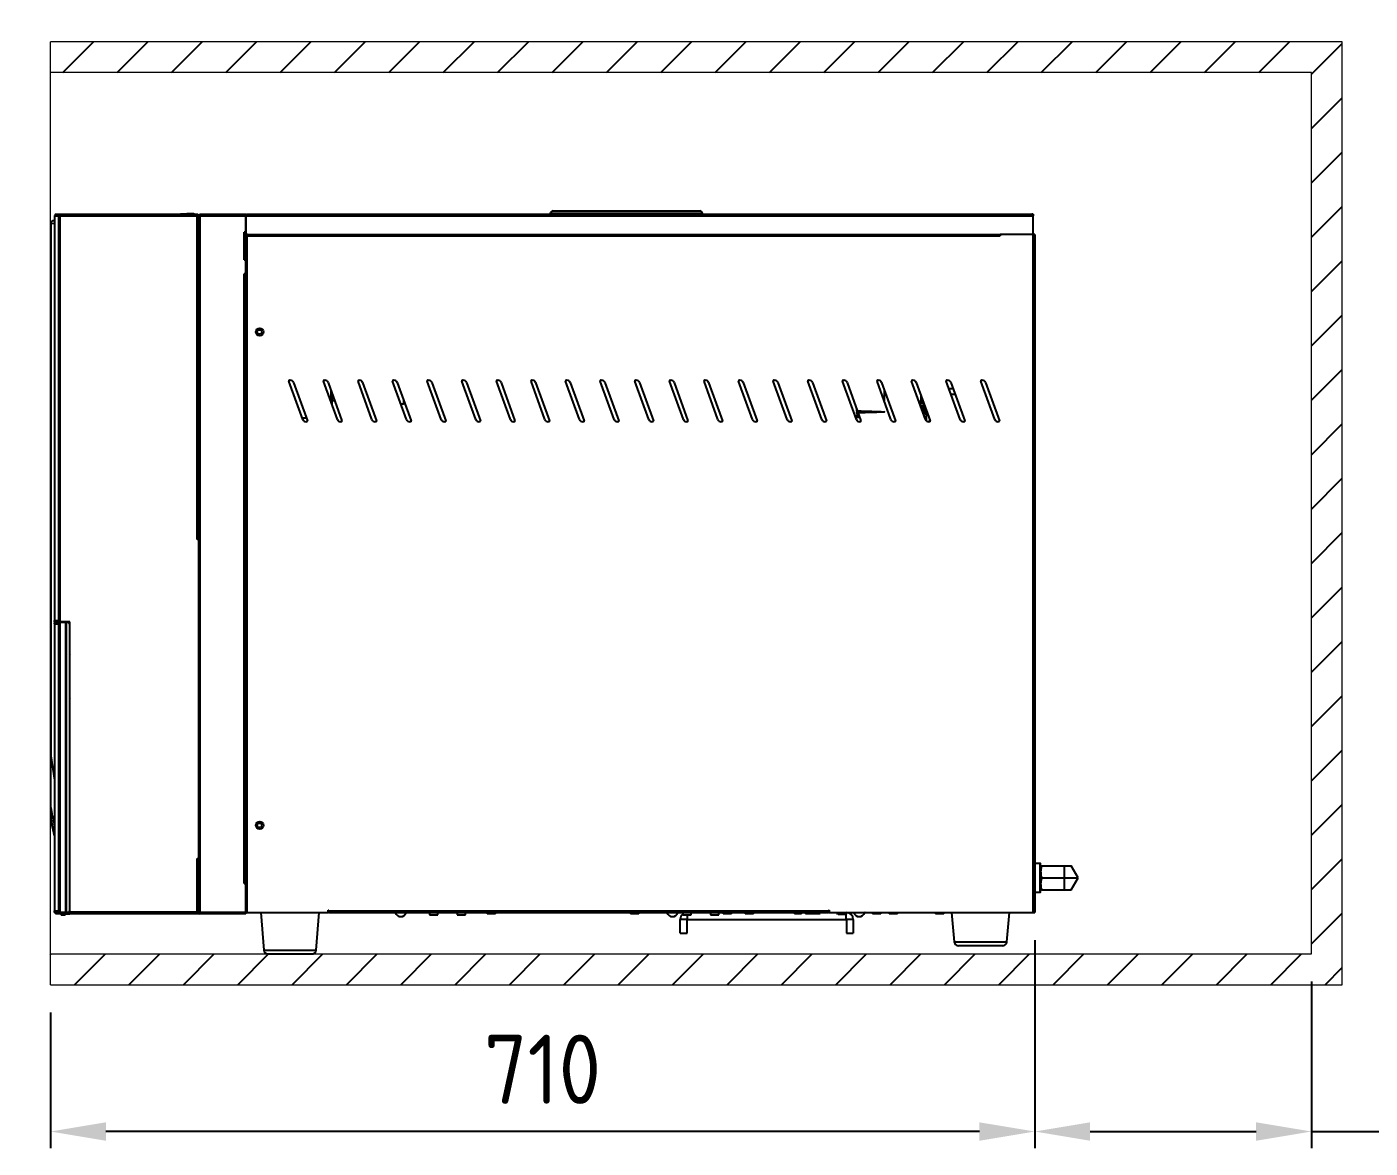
# Model space of a CAD drawing. Header units: millimetres. Extents: x 0 to 4395, y 0 to 3090.
# Drawn here: x 2860 to 3830, y 669 to 1479 of the extents above; entities that cross this region are included whole.
import ezdxf

# ---------------------------------------------------------------- set-up
doc = ezdxf.new("R2010")
doc.units = ezdxf.units.MM
doc.header["$LTSCALE"] = 10
doc.header["$PDSIZE"] = -1
doc.linetypes.add('HIDDEN', pattern=[1.905, 1.27, -0.635])
doc.layers.add('D', color=102, linetype='Continuous')
doc.layers.add('H', color=2, linetype='HIDDEN')
doc.layers.add('S', color=4, linetype='Continuous', lineweight=15)
doc.styles.add('STU25', font='isocp2.shx')
doc.dimstyles.new('STU25', dxfattribs={"dimscale": 20, "dimtxt": 2.5, "dimasz": 2, "dimexe": 0.6, "dimexo": 1, "dimgap": 1, "dimtad": 1, "dimdsep": 46, "dimtxsty": 'STU25', "dimcen": 2, "dimazin": 2, "dimtfac": 1, "dimtmove": 0, "dimatfit": 3, "dimfxl": 0, "dimtolj": 1, "dimtzin": 0, "dimarcsym": 0})

# ---------------------------------------------------------------- blocks, each defined once
blk = doc.blocks.new('*D9')
at = {"layer": 'D', "color": 0, "lineweight": -2}
for p, q in [((3587.79, 819.13), (3587.79, 668.83)), ((2876.66, 766.91), (2876.66, 668.83)), ((3547.79, 680.83), (2916.66, 680.83))]:
    blk.add_line(p, q, dxfattribs=at)
at = {"layer": 'D', "color": 0}
for points in [[(2916.66, 687.49), (2916.66, 674.16), (2876.66, 680.83)], [(3547.79, 674.16), (3547.79, 687.49), (3587.79, 680.83)]]:
    blk.add_solid(points, dxfattribs=at)
at = {"layer": 'Defpoints', "color": 0}
for p in [(3587.79, 839.13), (2876.66, 786.91), (2876.66, 680.83)]:
    blk.add_point(p, dxfattribs=at)
at = {"layer": 'D', "color": 0, "insert": (3232.22, 725.83), "char_height": 50, "attachment_point": 5, "style": 'STU25'}
blk.add_mtext('\\A1;710', dxfattribs=at)
blk = doc.blocks.new('*D10')
at = {"layer": 'D', "color": 0, "lineweight": -2}
for p, q in [((3587.79, 819.13), (3587.79, 668.83)), ((3787.79, 789.13), (3787.79, 668.83)), ((3627.79, 680.83), (3747.79, 680.83)), ((3787.79, 680.83), (4090.47, 680.83))]:
    blk.add_line(p, q, dxfattribs=at)
at = {"layer": 'D', "color": 0}
for points in [[(3627.79, 687.49), (3627.79, 674.16), (3587.79, 680.83)], [(3747.79, 674.16), (3747.79, 687.49), (3787.79, 680.83)]]:
    blk.add_solid(points, dxfattribs=at)
at = {"layer": 'Defpoints', "color": 0}
for p in [(3587.79, 839.13), (3787.79, 809.13), (3787.79, 680.83)]:
    blk.add_point(p, dxfattribs=at)
at = {"layer": 'D', "color": 0, "insert": (3970.45, 725.83), "char_height": 50, "attachment_point": 5, "style": 'STU25'}
blk.add_mtext('\\A1;Min.200', dxfattribs=at)
blk = doc.blocks.new('*D14')
at = {"layer": 'D', "color": 0, "lineweight": -2}
for p, q in [((2558.67, 1349.13), (2558.67, 1602.82)), ((2658.67, 1466.13), (2658.67, 1602.82)), ((2518.67, 1590.82), (2478.67, 1590.82)), ((2558.67, 1590.82), (2658.67, 1590.82)), ((2698.67, 1590.82), (2996.28, 1590.82))]:
    blk.add_line(p, q, dxfattribs=at)
at = {"layer": 'D', "color": 0}
for points in [[(2518.67, 1584.16), (2518.67, 1597.49), (2558.67, 1590.82)], [(2698.67, 1597.49), (2698.67, 1584.16), (2658.67, 1590.82)]]:
    blk.add_solid(points, dxfattribs=at)
at = {"layer": 'Defpoints', "color": 0}
for p in [(2658.67, 1590.82), (2658.67, 1446.13), (2558.67, 1329.13)]:
    blk.add_point(p, dxfattribs=at)
at = {"layer": 'D', "color": 0, "insert": (2888.76, 1635.82), "char_height": 50, "attachment_point": 5, "style": 'STU25'}
blk.add_mtext('\\A1;Min100', dxfattribs=at)

msp = doc.modelspace()

# ---------------------------------------------------------------- hatches: boundary and pattern name
at = {"layer": 'H', "ltscale": 5}
h = msp.add_hatch(dxfattribs=at)
h.set_pattern_fill('ANSI31', color=256, scale=222.222222, style=0)
h.set_pattern_definition([(45, (193256.982, 13508.892), (-19.641855, 19.641855), [])])
h.paths.add_polyline_path([(2876.595, 1468.353), (2876.595, 1446.133), (3787.788, 1446.133), (3787.788, 809.133), (2876.66, 809.133), (2876.66, 786.911), (3810.01, 786.911), (3810.01, 1468.353)])

# ---------------------------------------------------------------- linework, layer by layer
at = {"color": 7, "linetype": 'Continuous', "lineweight": 25}
for p, q in [((2879.593, 1342.433), (2879.593, 1049.133)), ((2879.635, 1342.433), (2879.593, 1342.433)), ((2880.594, 1342.533), (2879.602, 1342.533)), ((2879.602, 1342.533), (2879.602, 1342.433)), ((2879.635, 1342.433), (2879.635, 1050.233)), ((2882.45, 1342.433), (2879.635, 1342.433)), ((2880.594, 1342.533), (2893.641, 1342.533)), ((2880.594, 1342.533), (2880.594, 1342.433)), ((2880.661, 1342.633), (2880.661, 1343.633)), ((2880.661, 1343.633), (2883.507, 1343.633)), ((2880.661, 1342.633), (2883.507, 1342.633)), ((2883.507, 1342.433), (2882.45, 1342.433)), ((2882.45, 1342.433), (2882.45, 1050.233)), ((2883.507, 1343.633), (2883.507, 1342.633)), ((2883.507, 1343.633), (2982.578, 1343.633)), ((2883.507, 1342.633), (2982.578, 1342.633)), ((2883.507, 1342.433), (2883.507, 1049.133)), ((2982.578, 1342.433), (2883.507, 1342.433)), ((2893.641, 1342.533), (2893.641, 1342.433)), ((2942.865, 1342.433), (2946.681, 1342.633)), ((2965.763, 1343.633), (2979.883, 1344.373)), ((2979.883, 1342.633), (2979.883, 1342.433)), ((2982.578, 1342.633), (2982.578, 1343.633)), ((2982.678, 1342.533), (2982.578, 1342.633)), ((2982.578, 1342.433), (2983.678, 1342.433)), ((2982.578, 1108.633), (2982.578, 1342.433)), ((2983.678, 1342.533), (2982.678, 1342.533)), ((2982.678, 1342.433), (2982.678, 1342.533)), ((2983.678, 1108.633), (2983.678, 1342.623)), ((2983.678, 1342.623), (2984.688, 1342.623)), ((2984.688, 1343.633), (3017.678, 1343.633)), ((2984.688, 1342.633), (2984.688, 1343.633)), ((2984.688, 1342.633), (3017.678, 1342.633)), ((2984.688, 839.143), (2984.688, 1342.623)), ((3017.678, 1342.623), (2984.688, 1342.623)), ((3017.678, 1343.633), (3017.678, 1342.633)), ((3017.678, 1330.633), (3017.678, 1342.623)), ((3017.678, 1339.657), (3017.688, 1339.661)), ((3017.688, 1341.633), (3017.688, 1339.833)), ((3017.788, 1341.633), (3017.688, 1341.633)), ((3017.688, 1315.633), (3017.688, 1339.833)), ((3017.788, 1342.533), (3018.838, 1342.533)), ((3017.788, 1342.533), (3017.788, 1329.633)), ((3018.838, 1343.633), (3018.838, 1342.533)), ((3018.838, 1343.633), (3585.688, 1343.633)), ((3018.838, 1342.533), (3586.788, 1342.533)), ((3237.788, 1344.133), (3237.788, 1343.633)), ((3239.788, 1346.133), (3301.956, 1346.133)), ((3301.956, 1346.133), (3345.788, 1346.133)), ((3347.788, 1343.633), (3347.788, 1344.133)), ((3586.788, 1343.633), (3585.688, 1343.633)), ((3586.788, 1343.633), (3586.788, 1342.533)), ((3586.788, 1329.633), (3586.788, 1342.533)), ((2878.494, 1339.023), (2878.461, 1339.021)), ((2878.841, 1339.078), (2879.593, 1339.117)), ((3016.668, 1310.633), (3016.668, 1330.633)), ((3017.678, 1330.633), (3016.668, 1330.633)), ((3017.678, 1336.633), (3017.688, 1336.633)), ((3017.678, 1330.633), (3017.678, 1310.633)), ((3017.688, 1330.633), (3017.678, 1330.633)), ((3017.788, 1327.73), (3017.788, 839.133)), ((3018.288, 1329.133), (3562.788, 1329.133)), ((3018.838, 839.133), (3018.838, 1328.083)), ((3018.838, 1328.083), (3562.788, 1328.083)), ((3562.788, 1329.133), (3562.788, 1328.083)), ((3586.488, 1329.133), (3562.788, 1329.133)), ((3586.488, 1329.133), (3586.488, 839.133)), ((3587.788, 1329.133), (3586.488, 1329.133)), ((3586.788, 1329.633), (3586.788, 1329.133)), ((3587.788, 1329.133), (3587.788, 839.133)), ((3016.668, 1310.633), (3017.678, 1310.633)), ((3017.678, 1300.633), (3017.678, 1310.633)), ((3017.678, 1310.633), (3017.688, 1310.633)), ((3017.788, 1310.633), (3017.688, 1310.633)), ((3016.668, 860.133), (3016.668, 1300.633)), ((3017.678, 1300.633), (3016.668, 1300.633)), ((3017.678, 1300.633), (3017.678, 860.133)), ((3017.688, 1300.633), (3017.678, 1300.633)), ((3017.688, 860.133), (3017.688, 1300.633)), ((3017.688, 1300.633), (3017.788, 1300.633)), ((3058.914, 1195.399), (3048.838, 1223.083)), ((3049.307, 1223.754), (3049.843, 1223.754)), ((3083.914, 1195.399), (3073.838, 1223.083)), ((3074.307, 1223.754), (3074.843, 1223.754)), ((3108.914, 1195.399), (3098.838, 1223.083)), ((3099.307, 1223.754), (3099.843, 1223.754)), ((3133.914, 1195.399), (3123.838, 1223.083)), ((3124.307, 1223.754), (3124.843, 1223.754)), ((3158.914, 1195.399), (3148.838, 1223.083)), ((3149.307, 1223.754), (3149.843, 1223.754)), ((3183.914, 1195.399), (3173.838, 1223.083)), ((3174.307, 1223.754), (3174.843, 1223.754)), ((3208.914, 1195.399), (3198.838, 1223.083)), ((3199.307, 1223.754), (3199.843, 1223.754)), ((3233.914, 1195.399), (3223.838, 1223.083)), ((3224.307, 1223.754), (3224.843, 1223.754)), ((3258.914, 1195.399), (3248.838, 1223.083)), ((3249.307, 1223.754), (3249.843, 1223.754)), ((3283.914, 1195.399), (3273.838, 1223.083)), ((3274.307, 1223.754), (3274.843, 1223.754)), ((3308.914, 1195.399), (3298.838, 1223.083)), ((3299.307, 1223.754), (3299.843, 1223.754)), ((3333.914, 1195.399), (3323.838, 1223.083)), ((3324.307, 1223.754), (3324.843, 1223.754)), ((3358.914, 1195.399), (3348.838, 1223.083)), ((3349.307, 1223.754), (3349.843, 1223.754)), ((3383.914, 1195.399), (3373.838, 1223.083)), ((3374.307, 1223.754), (3374.843, 1223.754)), ((3408.914, 1195.399), (3398.838, 1223.083)), ((3399.307, 1223.754), (3399.843, 1223.754)), ((3433.914, 1195.399), (3423.838, 1223.083)), ((3424.307, 1223.754), (3424.843, 1223.754)), ((3458.914, 1195.399), (3448.838, 1223.083)), ((3449.307, 1223.754), (3449.843, 1223.754)), ((3483.914, 1195.399), (3473.838, 1223.083)), ((3474.307, 1223.754), (3474.843, 1223.754)), ((3508.914, 1195.399), (3498.838, 1223.083)), ((3499.307, 1223.754), (3499.843, 1223.754)), ((3533.914, 1195.399), (3523.838, 1223.083)), ((3524.307, 1223.754), (3524.843, 1223.754)), ((3558.914, 1195.399), (3548.838, 1223.083)), ((3549.307, 1223.754), (3549.843, 1223.754)), ((3052.192, 1222.109), (3062.268, 1194.425)), ((3077.192, 1222.109), (3087.268, 1194.425)), ((3079.178, 1216.654), (3079.178, 1208.412)), ((3080.178, 1205.664), (3080.178, 1213.907)), ((3102.192, 1222.109), (3112.268, 1194.425)), ((3127.192, 1222.109), (3137.268, 1194.425)), ((3152.192, 1222.109), (3162.268, 1194.425)), ((3177.192, 1222.109), (3187.268, 1194.425)), ((3202.192, 1222.109), (3212.268, 1194.425)), ((3227.192, 1222.109), (3237.268, 1194.425)), ((3252.192, 1222.109), (3262.268, 1194.425)), ((3277.192, 1222.109), (3287.268, 1194.425)), ((3302.192, 1222.109), (3312.268, 1194.425)), ((3327.192, 1222.109), (3337.268, 1194.425)), ((3352.192, 1222.109), (3362.268, 1194.425)), ((3377.192, 1222.109), (3387.268, 1194.425)), ((3402.192, 1222.109), (3412.268, 1194.425)), ((3427.192, 1222.109), (3437.268, 1194.425)), ((3452.192, 1222.109), (3462.268, 1194.425)), ((3477.192, 1222.109), (3487.268, 1194.425)), ((3479.249, 1208.216), (3479.249, 1216.458)), ((3502.192, 1222.109), (3512.268, 1194.425)), ((3528.867, 1217.509), (3525.867, 1217.509)), ((3527.192, 1222.109), (3537.268, 1194.425)), ((3530.225, 1213.384), (3527.368, 1213.384)), ((3552.192, 1222.109), (3562.268, 1194.425)), ((3080.823, 1212.133), (3080.178, 1212.133)), ((3080.178, 1209.133), (3081.915, 1209.133)), ((3129.825, 1206.633), (3131.668, 1206.633)), ((3132.825, 1206.633), (3131.668, 1206.633)), ((3458.949, 1203.545), (3458.949, 1203.537)), ((3504.45, 1208.633), (3504.45, 1207.785)), ((3504.45, 1207.785), (3505.522, 1207.865)), ((3505.838, 1207.199), (3504.797, 1206.937)), ((3505.189, 1205.633), (3508.189, 1205.633)), ((3508.553, 1204.633), (3505.553, 1204.633)), ((3507.715, 1206.937), (3506.802, 1207.199)), ((3507.827, 1203.477), (3507.827, 1203.736)), ((3508.316, 1203.612), (3508.827, 1203.879)), ((3058.465, 1196.633), (3061.465, 1196.633)), ((3458.283, 1197.133), (3461.283, 1197.133)), ((3458.949, 1202.157), (3458.949, 1201.752)), ((3458.949, 1200.314), (3458.949, 1199.968)), ((3458.949, 1198.47), (3458.949, 1198.183)), ((3459.979, 1199.422), (3460.041, 1199.365)), ((3460.035, 1197.609), (3460.103, 1197.546)), ((3506.791, 1201.627), (3506.855, 1201.607)), ((3508.327, 1199.633), (3507.373, 1199.633)), ((3507.827, 1202.118), (3507.827, 1202.422)), ((3507.827, 1199.633), (3507.827, 1201.106)), ((3509.413, 1199.006), (3508.327, 1199.633)), ((3509.402, 1199.633), (3508.327, 1199.633)), ((3508.392, 1200.942), (3509.333, 1201.432)), ((3509.3, 1199.045), (3509.408, 1199.008)), ((3509.333, 1201.432), (3509.333, 1201.759)), ((3509.333, 1200.445), (3509.333, 1201.432)), ((3509.333, 1199.633), (3509.333, 1200.445)), ((3510.426, 1199.488), (3509.402, 1199.633)), ((3509.402, 1199.633), (3510.373, 1199.633)), ((3509.408, 1199.008), (3509.408, 1194.578)), ((3510.52, 1193.905), (3511.771, 1194.258)), ((3511.771, 1195.79), (3511.771, 1194.258)), ((3511.771, 1194.258), (3512.28, 1194.158)), ((3061.798, 1193.754), (3061.263, 1193.754)), ((3086.798, 1193.754), (3086.263, 1193.754)), ((3111.798, 1193.754), (3111.263, 1193.754)), ((3136.798, 1193.754), (3136.263, 1193.754)), ((3161.798, 1193.754), (3161.263, 1193.754)), ((3186.798, 1193.754), (3186.263, 1193.754)), ((3211.798, 1193.754), (3211.263, 1193.754)), ((3236.798, 1193.754), (3236.263, 1193.754)), ((3261.798, 1193.754), (3261.263, 1193.754)), ((3286.798, 1193.754), (3286.263, 1193.754)), ((3311.798, 1193.754), (3311.263, 1193.754)), ((3336.798, 1193.754), (3336.263, 1193.754)), ((3361.798, 1193.754), (3361.263, 1193.754)), ((3386.798, 1193.754), (3386.263, 1193.754)), ((3411.798, 1193.754), (3411.263, 1193.754)), ((3436.798, 1193.754), (3436.263, 1193.754)), ((3461.798, 1193.754), (3461.263, 1193.754)), ((3486.798, 1193.754), (3486.263, 1193.754)), ((3511.798, 1193.754), (3511.263, 1193.754)), ((3536.798, 1193.754), (3536.263, 1193.754)), ((3561.798, 1193.754), (3561.263, 1193.754)), ((2983.678, 1108.633), (2982.578, 1108.633)), ((2983.678, 1108.633), (2983.678, 878.133)), ((2879.635, 1049.133), (2879.593, 1049.133)), ((2879.598, 1048.331), (2879.598, 839.433)), ((2879.635, 1050.233), (2882.45, 1050.233)), ((2879.635, 1049.133), (2879.635, 1050.233)), ((2879.635, 1049.133), (2880.597, 1049.133)), ((2879.688, 1048.633), (2880.698, 1048.633)), ((2880.597, 1049.133), (2880.597, 1049.138)), ((2880.597, 1049.133), (2880.693, 1049.133)), ((2880.693, 1049.133), (2882.45, 1049.133)), ((2883.332, 1048.633), (2880.698, 1048.633)), ((2882.45, 1050.233), (2882.45, 1049.133)), ((2883.507, 1049.133), (2882.45, 1049.133)), ((2883.315, 1049.133), (2883.315, 1048.633)), ((2883.498, 1048.633), (2883.332, 1048.633)), ((2883.436, 1049.133), (2883.436, 1048.633)), ((2883.498, 1048.633), (2883.498, 839.133)), ((2887.374, 1048.633), (2883.498, 1048.633)), ((2890.678, 1049.133), (2883.507, 1049.133)), ((2884.92, 1049.133), (2884.92, 1048.633)), ((2884.98, 1048.633), (2885.022, 1048.683)), ((2885.748, 1048.683), (2885.022, 1048.683)), ((2885.748, 1049.133), (2885.748, 1048.633)), ((2886.163, 1049.133), (2886.163, 1048.633)), ((2887.374, 1048.633), (2887.374, 839.133)), ((2887.924, 1048.633), (2887.374, 1048.633)), ((2887.924, 1048.633), (2887.924, 839.133)), ((2889.402, 1048.633), (2887.924, 1048.633)), ((2889.402, 1048.633), (2890.678, 1048.633)), ((2890.678, 839.233), (2890.678, 1049.133)), ((2879.644, 1047.633), (2879.64, 1047.633)), ((2879.64, 1047.633), (2879.64, 1047.533)), ((2882.441, 1047.533), (2879.64, 1047.533)), ((2879.64, 1047.533), (2879.64, 840.233)), ((2882.441, 1047.633), (2882.441, 1047.533)), ((2882.441, 1047.533), (2882.441, 840.233)), ((2890.268, 1047.633), (2890.268, 840.133)), ((2890.678, 1047.633), (2890.268, 1047.633)), ((2890.678, 1038.333), (2890.268, 1038.333)), ((2890.678, 1025.894), (2890.268, 1025.397)), ((2890.268, 993.97), (2890.678, 993.472)), ((2890.268, 984.683), (2890.678, 984.683)), ((2890.268, 983.683), (2890.678, 983.683)), ((2876.923, 906.644), (2879.598, 894.574)), ((2876.935, 906.589), (2876.939, 906.574)), ((2879.598, 894.444), (2876.937, 906.423)), ((2982.578, 839.233), (2982.578, 878.133)), ((2982.578, 878.133), (2983.678, 878.133)), ((2983.678, 839.233), (2983.678, 878.133)), ((3591.773, 874.533), (3587.788, 874.533)), ((3592.091, 854.051), (3592.091, 874.215)), ((3592.87, 872.864), (3609.04, 872.864)), ((3592.87, 864.133), (3609.04, 864.133)), ((3609.04, 872.864), (3609.04, 864.133)), ((3609.04, 872.864), (3614.081, 872.864)), ((3609.04, 864.133), (3609.04, 855.402)), ((3609.04, 864.133), (3619.122, 864.133)), ((3619.122, 864.133), (3614.081, 872.864)), ((3614.081, 855.402), (3619.122, 864.133)), ((3016.668, 860.133), (3017.678, 860.133)), ((3017.678, 839.143), (3017.678, 860.133)), ((3017.678, 860.133), (3017.688, 860.133)), ((3017.788, 860.133), (3017.688, 860.133)), ((3592.87, 855.402), (3609.04, 855.402)), ((3609.04, 855.402), (3614.081, 855.402)), ((3587.788, 853.734), (3591.773, 853.734)), ((2879.64, 840.233), (2882.441, 840.233)), ((2879.64, 840.133), (2879.64, 840.233)), ((2879.64, 840.133), (2879.644, 840.133)), ((2880.178, 839.133), (2879.688, 839.133)), ((2880.178, 839.133), (2880.178, 838.133)), ((2880.178, 839.133), (2880.238, 839.133)), ((2880.238, 838.133), (2880.178, 838.133)), ((2880.238, 839.133), (2880.238, 838.133)), ((2882.997, 839.133), (2880.238, 839.133)), ((2883.402, 838.133), (2880.238, 838.133)), ((2882.441, 840.233), (2882.441, 840.133)), ((2883.498, 839.133), (2883.332, 839.133)), ((2883.402, 838.133), (2883.402, 839.133)), ((2884.341, 838.133), (2883.402, 838.133)), ((2887.374, 839.133), (2883.498, 839.133)), ((2884.341, 839.133), (2884.341, 838.133)), ((2884.341, 838.133), (2890.678, 838.133)), ((2884.35, 838.133), (2884.35, 837.133)), ((2887.35, 837.133), (2884.35, 837.133)), ((2887.35, 837.133), (2887.35, 838.133)), ((2887.924, 839.133), (2887.374, 839.133)), ((2889.402, 839.133), (2887.924, 839.133)), ((2890.678, 839.133), (2889.402, 839.133)), ((2890.268, 840.133), (2890.678, 840.133)), ((2890.678, 838.133), (2890.678, 839.233)), ((2982.578, 839.233), (2890.678, 839.233)), ((2982.578, 838.133), (2890.678, 838.133)), ((2983.678, 839.233), (2982.578, 839.233)), ((2983.678, 838.133), (2982.578, 838.133)), ((2983.678, 839.233), (2983.678, 838.133)), ((2984.688, 839.143), (2983.678, 839.143)), ((2984.688, 839.143), (3017.678, 839.143)), ((2984.688, 839.133), (2984.688, 838.133)), ((3017.678, 839.133), (2984.688, 839.133)), ((3017.678, 838.133), (2984.688, 838.133)), ((2985.827, 839.143), (2985.988, 839.133)), ((2986.188, 839.143), (2986.188, 839.133)), ((3017.788, 839.133), (3017.678, 839.133)), ((3017.678, 838.133), (3017.678, 839.133)), ((3017.788, 839.133), (3018.838, 839.133)), ((3018.838, 839.133), (3077.288, 839.133)), ((3028.688, 839.133), (3030.729, 811.909)), ((3068.646, 811.909), (3070.688, 839.133)), ((3077.288, 840.683), (3077.788, 840.683)), ((3077.288, 839.133), (3077.288, 840.683)), ((3439.288, 839.133), (3077.288, 839.133)), ((3077.788, 840.683), (3077.788, 840.183)), ((3438.788, 840.183), (3077.788, 840.183)), ((3077.788, 840.183), (3077.788, 839.133)), ((3077.788, 839.133), (3438.788, 839.133)), ((3133.647, 838.933), (3125.728, 838.933)), ((3150.488, 839.133), (3150.488, 837.333)), ((3150.488, 837.333), (3156.488, 837.333)), ((3156.488, 837.333), (3156.488, 839.133)), ((3170.488, 839.133), (3170.488, 837.333)), ((3170.488, 837.333), (3176.488, 837.333)), ((3176.488, 837.333), (3176.488, 839.133)), ((3192.188, 839.133), (3192.188, 838.133)), ((3198.188, 838.133), (3192.188, 838.133)), ((3198.188, 838.133), (3198.188, 839.133)), ((3295.688, 839.133), (3295.688, 838.133)), ((3301.688, 838.133), (3295.688, 838.133)), ((3301.688, 838.133), (3301.688, 839.133)), ((3329.947, 838.933), (3322.028, 838.933)), ((3333.488, 839.133), (3333.488, 837.333)), ((3333.488, 837.333), (3339.488, 837.333)), ((3339.488, 837.333), (3339.488, 839.133)), ((3353.488, 839.133), (3353.488, 837.333)), ((3353.488, 837.333), (3359.488, 837.333)), ((3359.488, 837.333), (3359.488, 839.133)), ((3362.688, 839.133), (3362.688, 838.133)), ((3368.688, 838.133), (3362.688, 838.133)), ((3368.688, 838.133), (3368.688, 839.133)), ((3378.688, 839.133), (3378.688, 838.133)), ((3384.688, 838.133), (3378.688, 838.133)), ((3384.688, 838.133), (3384.688, 839.133)), ((3414.188, 839.133), (3414.188, 838.133)), ((3419.188, 838.133), (3414.188, 838.133)), ((3419.188, 838.133), (3419.188, 839.133)), ((3422.188, 839.133), (3422.188, 838.133)), ((3428.188, 838.133), (3422.188, 838.133)), ((3426.688, 839.133), (3426.688, 838.333)), ((3426.688, 838.333), (3432.688, 838.333)), ((3428.188, 838.133), (3428.188, 838.333)), ((3432.688, 838.333), (3432.688, 839.133)), ((3438.788, 840.683), (3439.288, 840.683)), ((3438.788, 840.183), (3438.788, 840.683)), ((3438.788, 839.133), (3438.788, 840.183)), ((3439.288, 840.683), (3439.288, 839.133)), ((3439.288, 839.133), (3586.488, 839.133)), ((3444.688, 839.133), (3444.688, 838.333)), ((3444.688, 838.333), (3450.688, 838.333)), ((3445.688, 838.333), (3445.688, 837.933)), ((3445.688, 837.933), (3451.688, 837.933)), ((3450.688, 838.333), (3450.688, 839.133)), ((3451.688, 837.933), (3451.688, 839.133)), ((3464.947, 838.933), (3457.028, 838.933)), ((3470.688, 839.133), (3470.688, 838.133)), ((3476.688, 838.133), (3470.688, 838.133)), ((3476.688, 838.133), (3476.688, 839.133)), ((3482.688, 839.133), (3482.688, 838.133)), ((3488.688, 838.133), (3482.688, 838.133)), ((3488.688, 838.133), (3488.688, 839.133)), ((3516.188, 839.133), (3516.188, 838.133)), ((3522.188, 838.133), (3516.188, 838.133)), ((3522.188, 838.133), (3522.188, 839.133)), ((3527.688, 839.133), (3529.683, 817.853)), ((3567.693, 817.853), (3569.688, 839.133)), ((3586.488, 839.133), (3587.788, 839.133)), ((3331.688, 824.133), (3331.688, 834.123)), ((3336.688, 834.123), (3331.688, 834.123)), ((3336.688, 824.133), (3336.688, 834.123)), ((3336.698, 834.133), (3451.678, 834.133)), ((3451.688, 834.123), (3451.688, 824.133)), ((3456.688, 834.123), (3451.688, 834.123)), ((3456.688, 834.123), (3456.688, 824.133)), ((3331.688, 824.133), (3336.688, 824.133)), ((3451.688, 824.133), (3456.688, 824.133)), ((3564.706, 815.133), (3532.669, 815.133))]:
    msp.add_line(p, q, dxfattribs=at)
at = {"color": 8, "linetype": 'Continuous', "lineweight": 25}
for p, q in [((3017.678, 1339.589), (3017.688, 1339.561)), ((3017.788, 1339.833), (3017.688, 1339.833)), ((3302.302, 1344.133), (3237.788, 1344.133)), ((3347.788, 1344.133), (3302.302, 1344.133)), ((2876.935, 1337.069), (2879.593, 1337.209)), ((3017.688, 1310.633), (3017.688, 1315.633)), ((3530.225, 1213.384), (3530.225, 1213.775)), ((3131.668, 1209.813), (3131.668, 1206.633)), ((3504.097, 1208.633), (3504.45, 1208.633)), ((3505.657, 1208.531), (3505.657, 1212.588)), ((3506.524, 1210.209), (3506.524, 1208.531)), ((3506.822, 1207.865), (3507.4, 1207.8)), ((3459.985, 1199.014), (3460.569, 1199.093)), ((2881.692, 1048.633), (2881.69, 1049.133)), ((2882.739, 1048.633), (2882.738, 1049.133)), ((2883.32, 1049.133), (2883.32, 1048.633)), ((2890.268, 1038.633), (2890.678, 1038.633)), ((2890.678, 984.783), (2890.268, 984.783)), ((2876.936, 952.367), (2879.598, 934.718)), ((2876.937, 906.423), (2876.947, 906.537)), ((3591.773, 853.734), (3591.773, 874.533)), ((2985.988, 839.143), (2985.988, 839.133)), ((3017.678, 840.433), (3017.788, 840.433)), ((3077.288, 840.433), (3077.788, 840.433)), ((3336.698, 837.333), (3336.698, 834.133)), ((3438.788, 840.433), (3439.288, 840.433)), ((3451.678, 834.133), (3451.678, 837.933)), ((3529.683, 817.853), (3567.687, 817.853)), ((3567.687, 817.853), (3567.693, 817.853)), ((3030.729, 811.909), (3068.646, 811.909))]:
    msp.add_line(p, q, dxfattribs=at)
at = {"color": 7, "linetype": 'Continuous', "lineweight": 25, "flags": 128}
for points in [[(3017.788, 1315.009), (3017.726, 1315.243), (3017.688, 1315.633)], [(3505.657, 1208.531), (3505.639, 1208.44), (3505.62, 1208.349), (3505.602, 1208.26), (3505.585, 1208.173), (3505.568, 1208.09), (3505.552, 1208.01), (3505.536, 1207.935), (3505.522, 1207.865)]]:
    msp.add_lwpolyline(points, dxfattribs=at)
at = {"color": 7, "linetype": 'Continuous', "lineweight": 25}
for centre, radius in [((3027.798, 1258.633), 2.75), ((3027.688, 1258.633), 1.65), ((3027.798, 902.133), 2.75), ((3027.688, 902.133), 1.65)]:
    msp.add_circle(centre, radius, dxfattribs=at)
for centre, radius, start, end in [((2984.688, 1342.623), 1.01, 90, 180), ((2984.688, 1342.623), 0.01, 90, 180), ((3016.668, 1342.623), 0.01, 0, 90), ((3016.668, 1342.623), 1.01, 0, 0.567294), ((3017.688, 1341.643), 0.01, 180, 270), ((3018.838, 1342.583), 1.05, 90, 182.729403), ((3018.838, 1342.583), 0.05, 90, 270), ((3239.788, 1344.133), 2, 90, 180), ((3345.788, 1344.133), 2, 0, 90), ((3017.688, 1335.643), 0.01, 180, 270), ((3018.288, 1329.633), 0.5, 180, 270), ((3586.288, 1329.633), 0.5, 270, 0), ((3049.307, 1223.254), 0.5, 90, 200), ((3049.843, 1221.254), 2.5, 20, 90), ((3074.307, 1223.254), 0.5, 90, 200), ((3074.843, 1221.254), 2.5, 20, 90), ((3099.307, 1223.254), 0.5, 90, 200), ((3099.843, 1221.254), 2.5, 20, 90), ((3124.307, 1223.254), 0.5, 90, 200), ((3124.843, 1221.254), 2.5, 20, 90), ((3149.307, 1223.254), 0.5, 90, 200), ((3149.843, 1221.254), 2.5, 20, 90), ((3174.307, 1223.254), 0.5, 90, 200), ((3174.843, 1221.254), 2.5, 20, 90), ((3199.307, 1223.254), 0.5, 90, 200), ((3199.843, 1221.254), 2.5, 20, 90), ((3224.307, 1223.254), 0.5, 90, 200), ((3224.843, 1221.254), 2.5, 20, 90), ((3249.307, 1223.254), 0.5, 90, 200), ((3249.843, 1221.254), 2.5, 20, 90), ((3274.307, 1223.254), 0.5, 90, 200), ((3274.843, 1221.254), 2.5, 20, 90), ((3299.307, 1223.254), 0.5, 90, 200), ((3299.843, 1221.254), 2.5, 20, 90), ((3324.307, 1223.254), 0.5, 90, 200), ((3324.843, 1221.254), 2.5, 20, 90), ((3349.307, 1223.254), 0.5, 90, 200), ((3349.843, 1221.254), 2.5, 20, 90), ((3374.307, 1223.254), 0.5, 90, 200), ((3374.843, 1221.254), 2.5, 20, 90), ((3399.307, 1223.254), 0.5, 90, 200), ((3399.843, 1221.254), 2.5, 20, 90), ((3424.307, 1223.254), 0.5, 90, 200), ((3424.843, 1221.254), 2.5, 20, 90), ((3449.307, 1223.254), 0.5, 90, 200), ((3449.843, 1221.254), 2.5, 20, 90), ((3474.307, 1223.254), 0.5, 90, 200), ((3474.843, 1221.254), 2.5, 20, 90), ((3499.307, 1223.254), 0.5, 90, 200), ((3499.843, 1221.254), 2.5, 20, 90), ((3524.307, 1223.254), 0.5, 90, 200), ((3524.843, 1221.254), 2.5, 20, 90), ((3549.307, 1223.254), 0.5, 90, 200), ((3549.843, 1221.254), 2.5, 20, 90), ((3502.747, 1206.593), 2.079, 9.507934, 34.979884), ((3503.816, 1206.649), 2.096, 15.236222, 35.486222), ((3507.682, 1208.65), 1.164, 185.875395, 222.39367), ((3505.573, 1207.57), 1.284, 343.21708, 13.293653), ((3061.263, 1196.254), 2.5, 200, 270), ((3061.798, 1194.254), 0.5, 270, 20), ((3086.263, 1196.254), 2.5, 200, 270), ((3086.798, 1194.254), 0.5, 270, 20), ((3111.263, 1196.254), 2.5, 200, 270), ((3111.798, 1194.254), 0.5, 270, 20), ((3136.263, 1196.254), 2.5, 200, 270), ((3136.798, 1194.254), 0.5, 270, 20), ((3161.263, 1196.254), 2.5, 200, 270), ((3161.798, 1194.254), 0.5, 270, 20), ((3186.263, 1196.254), 2.5, 200, 270), ((3186.798, 1194.254), 0.5, 270, 20), ((3211.263, 1196.254), 2.5, 200, 270), ((3211.798, 1194.254), 0.5, 270, 20), ((3236.263, 1196.254), 2.5, 200, 270), ((3236.798, 1194.254), 0.5, 270, 20), ((3261.263, 1196.254), 2.5, 200, 270), ((3261.798, 1194.254), 0.5, 270, 20), ((3286.263, 1196.254), 2.5, 200, 270), ((3286.798, 1194.254), 0.5, 270, 20), ((3311.263, 1196.254), 2.5, 200, 270), ((3311.798, 1194.254), 0.5, 270, 20), ((3336.263, 1196.254), 2.5, 200, 270), ((3336.798, 1194.254), 0.5, 270, 20), ((3361.263, 1196.254), 2.5, 200, 270), ((3361.798, 1194.254), 0.5, 270, 20), ((3386.263, 1196.254), 2.5, 200, 270), ((3386.798, 1194.254), 0.5, 270, 20), ((3411.263, 1196.254), 2.5, 200, 270), ((3411.798, 1194.254), 0.5, 270, 20), ((3436.263, 1196.254), 2.5, 200, 270), ((3436.798, 1194.254), 0.5, 270, 20), ((3461.263, 1196.254), 2.5, 200, 270), ((3461.798, 1194.254), 0.5, 270, 20), ((3486.263, 1196.254), 2.5, 200, 270), ((3486.798, 1194.254), 0.5, 270, 20), ((3511.263, 1196.254), 2.5, 200, 270), ((3511.798, 1194.254), 0.5, 270, 20), ((3536.263, 1196.254), 2.5, 200, 270), ((3536.798, 1194.254), 0.5, 270, 20), ((3561.263, 1196.254), 2.5, 200, 270), ((3561.798, 1194.254), 0.5, 270, 20), ((2880.719, 1050.215), 1.084, 179.03643, 263.511091), ((2880.717, 1047.558), 1.075, 91.002415, 176.005782), ((2880.693, 1050.153), 1.02, 264.583575, 269.997957), ((2889.33, 1047.695), 0.941, 356.208321, 85.61934), ((2880.806, 1047.532), 1.166, 175.01527, 179.933749), ((3591.773, 874.215), 0.318, 0, 90), ((3591.773, 854.051), 0.318, 270, 0), ((2880.806, 840.234), 1.166, 180.066178, 184.985555), ((2880.717, 840.208), 1.075, 183.994457, 268.996493), ((2889.33, 840.071), 0.941, 274.382201, 3.790983), ((2984.688, 839.143), 1.01, 180, 270), ((2984.688, 839.143), 0.01, 180, 270), ((3125.445, 838.833), 0.3, 19.471221, 90), ((3129.688, 840.333), 4.2, 199.471221, 340.528779), ((3133.93, 838.833), 0.3, 90, 160.528779), ((3321.745, 838.833), 0.3, 19.471221, 90), ((3325.988, 840.333), 4.2, 199.471221, 340.528779), ((3330.23, 838.833), 0.3, 90, 160.528779), ((3336.698, 834.123), 5.01, 129.845422, 180), ((3451.678, 834.123), 5.01, 0, 90), ((3456.745, 838.833), 0.3, 19.471221, 90), ((3460.988, 840.333), 4.2, 199.471221, 340.528779), ((3465.23, 838.833), 0.3, 90, 160.528779), ((3336.698, 834.123), 0.01, 90, 180), ((3451.678, 834.123), 0.01, 0, 90), ((3532.669, 818.133), 3, 185.355825, 270), ((3564.706, 818.133), 3, 270, 354.644175), ((3033.721, 812.133), 3, 184.289153, 270), ((3065.654, 812.133), 3, 270, 355.710847)]:
    msp.add_arc(centre, radius, start, end, dxfattribs=at)
at = {"color": 8, "linetype": 'Continuous', "lineweight": 25}
msp.add_arc((3508.213, 1208.621), 1.085, 184.307917, 215.691848, dxfattribs=at)
at = {"color": 7, "linetype": 'Continuous', "lineweight": 25}
for centre, start_param, end_param in [((2879.688, 1047.633), 0, 0.5974234), ((2879.688, 840.133), 2.5441693, 3.1415927)]:
    msp.add_ellipse(centre, major_axis=(0, 1), ratio=0.1433981, start_param=start_param, end_param=end_param, dxfattribs=at)
for points, knots in [([(2880.661, 1343.633), (2880.521, 1343.617), (2880.24, 1343.584), (2879.888, 1343.329), (2879.643, 1342.966), (2879.616, 1342.677), (2879.602, 1342.533)], [0, 0, 0, 0, 0.25001541, 0.50000212, 0.74999902, 1, 1, 1, 1]), ([(2880.661, 1342.633), (2880.651, 1342.632), (2880.63, 1342.629), (2880.605, 1342.605), (2880.59, 1342.572), (2880.592, 1342.546), (2880.594, 1342.533)], [0, 0, 0, 0, 0.2500108, 0.4999664, 0.7500099, 1, 1, 1, 1]), ([(2893.641, 1342.533), (2893.645, 1342.546), (2893.654, 1342.572), (2893.685, 1342.605), (2893.727, 1342.629), (2893.759, 1342.632), (2893.775, 1342.633)], [0, 0, 0, 0, 0.2499609, 0.4999666, 0.7499804, 1, 1, 1, 1]), ([(2979.883, 1344.373), (2979.883, 1344.341), (2979.883, 1344.277), (2979.883, 1343.844), (2979.883, 1343.633)], [0, 0, 0, 0, 0.5126909, 1, 1, 1, 1]), ([(2983.678, 1342.533), (2983.662, 1342.673), (2983.63, 1342.963), (2983.372, 1343.334), (2983.001, 1343.587), (2982.715, 1343.618), (2982.578, 1343.633)], [0, 0, 0, 0, 0.2428161, 0.5024878, 0.762213, 1, 1, 1, 1]), ([(2878.841, 1339.078), (2878.692, 1339.06), (2878.411, 1339.027), (2877.94, 1338.837), (2877.442, 1338.468), (2877.02, 1337.836), (2876.963, 1337.323), (2876.935, 1337.071)], [0, 0, 0, 0, 0.1473395, 0.2786145, 0.4971669, 0.7521879, 1, 1, 1, 1]), ([(2876.935, 1337.069), (2876.935, 1313.115), (2876.935, 1265.218), (2876.935, 1193.388), (2876.935, 1131.407), (2876.935, 1079.264), (2876.935, 1036.944), (2876.935, 994.625), (2876.935, 966.463), (2876.935, 952.368)], [0, 0, 0, 0, 0.1866101, 0.3731314, 0.5595788, 0.6694613, 0.7794353, 0.8895986, 1, 1, 1, 1]), ([(3018.838, 1328.083), (3018.7, 1328.054), (3018.425, 1327.995), (3018.078, 1327.906), (3017.835, 1327.818), (3017.803, 1327.759), (3017.788, 1327.73)], [0, 0, 0, 0, 0.2499902, 0.4999857, 0.7499927, 1, 1, 1, 1]), ([(3019.191, 1329.133), (3019.162, 1329.117), (3019.103, 1329.086), (3019.014, 1328.843), (3018.926, 1328.496), (3018.867, 1328.221), (3018.838, 1328.083)], [0, 0, 0, 0, 0.2500053, 0.5000006, 0.7500032, 1, 1, 1, 1]), ([(3459.567, 1201.847), (3459.305, 1202.876), (3458.875, 1204.568), (3458.981, 1202.544), (3459.022, 1201.752)], [0, 0, 0, 0, 0.60851898, 1, 1, 1, 1]), ([(3504.45, 1208.633), (3504.537, 1208.633), (3504.942, 1208.631), (3505.343, 1208.575), (3505.657, 1208.531)], [0, 0, 0, 0, 0.2157642, 1, 1, 1, 1]), ([(3505.522, 1207.865), (3505.687, 1207.852), (3506.085, 1207.819), (3506.533, 1207.829), (3506.755, 1207.857), (3506.822, 1207.865)], [0, 0, 0, 0, 0.330741, 0.7977358, 1, 1, 1, 1]), ([(3505.657, 1208.531), (3505.722, 1208.504), (3505.864, 1208.444), (3506.039, 1208.389), (3506.212, 1208.38), (3506.319, 1208.407), (3506.435, 1208.463), (3506.485, 1208.502), (3506.524, 1208.531)], [0, 0, 0, 0, 0.1917596, 0.4233101, 0.5159937, 0.7286146, 0.7925309, 1, 1, 1, 1]), ([(3506.698, 1204.27), (3506.688, 1204.26), (3506.658, 1204.228), (3506.298, 1204.19), (3505.843, 1204.162), (3505.727, 1204.155)], [0, 0, 0, 0, 0.2705821, 0.8132845, 1, 1, 1, 1]), ([(3506.802, 1207.199), (3506.66, 1207.232), (3506.347, 1207.304), (3506.017, 1207.236), (3505.838, 1207.199)], [0, 0, 0, 0, 0.4544013, 1, 1, 1, 1]), ([(3505.938, 1203.575), (3506.275, 1203.59), (3507.117, 1203.628), (3507.761, 1203.684), (3507.746, 1203.721), (3507.74, 1203.736)], [0, 0, 0, 0, 0.2924412, 0.731334, 1, 1, 1, 1]), ([(3506.524, 1208.531), (3506.603, 1208.557), (3506.802, 1208.624), (3507.005, 1208.63), (3507.127, 1208.633)], [0, 0, 0, 0, 0.3957736, 1, 1, 1, 1]), ([(3506.758, 1204.27), (3506.963, 1204.377), (3507.195, 1204.498), (3507.427, 1204.619), (3507.454, 1204.633)], [0, 0, 0, 0, 0.8840645, 1, 1, 1, 1]), ([(3507.768, 1203.775), (3507.643, 1203.839), (3507.317, 1204.01), (3506.99, 1204.18), (3506.788, 1204.286)], [0, 0, 0, 0, 0.3802526, 1, 1, 1, 1]), ([(3506.896, 1204.342), (3507.205, 1204.329), (3508.005, 1204.295), (3508.432, 1204.264), (3508.694, 1204.245)], [0, 0, 0, 0, 0.38514993, 1, 1, 1, 1]), ([(3508.607, 1204.484), (3508.358, 1204.504), (3508.038, 1204.529), (3507.44, 1204.552), (3507.309, 1204.557)], [0, 0, 0, 0, 0.78044, 1, 1, 1, 1]), ([(3507.759, 1203.702), (3507.871, 1203.693), (3508.179, 1203.668), (3508.219, 1203.643), (3508.245, 1203.627)], [0, 0, 0, 0, 0.3634785, 1, 1, 1, 1]), ([(3509.067, 1203.22), (3509.016, 1203.247), (3508.756, 1203.382), (3508.496, 1203.518), (3508.287, 1203.627)], [0, 0, 0, 0, 0.1949292, 1, 1, 1, 1]), ([(3459.014, 1200.314), (3458.993, 1200.318), (3458.815, 1200.356), (3459.187, 1200.4), (3459.939, 1200.44), (3460.076, 1200.447)], [0, 0, 0, 0, 0.0960493, 0.8352656, 1, 1, 1, 1]), ([(3460.838, 1198.354), (3460.399, 1198.331), (3459.333, 1198.277), (3458.786, 1198.215), (3459.025, 1198.175), (3459.072, 1198.167)], [0, 0, 0, 0, 0.3594242, 0.8718936, 1, 1, 1, 1]), ([(3460.199, 1200.11), (3459.896, 1200.83), (3459.217, 1202.439), (3458.748, 1201.56), (3459.529, 1201.689), (3461.359, 1201.534), (3464.07, 1201.454), (3467.346, 1201.353), (3470.821, 1201.26), (3474.102, 1201.163), (3476.818, 1201.066), (3478.663, 1200.972), (3479.429, 1200.876), (3479.029, 1200.779), (3477.509, 1200.684), (3475.04, 1200.588), (3471.901, 1200.491), (3468.445, 1200.396), (3465.067, 1200.301), (3462.127, 1200.204), (3460.036, 1200.108), (3458.965, 1200.03), (3459.062, 1199.983), (3459.092, 1199.968)], [0, 0, 0, 0, 0.0399549, 0.089272, 0.1385892, 0.1879063, 0.2372233, 0.2865404, 0.3358576, 0.385175, 0.434492, 0.4838095, 0.5331266, 0.5824438, 0.6317609, 0.6810779, 0.7303953, 0.7797124, 0.8290296, 0.8783464, 0.9276637, 0.9769807, 1, 1, 1, 1]), ([(3459.919, 1200.828), (3459.712, 1200.72), (3459.397, 1200.555), (3459.082, 1200.391), (3458.974, 1200.335)], [0, 0, 0, 0, 0.657398, 1, 1, 1, 1]), ([(3458.975, 1201.731), (3459.075, 1201.679), (3459.336, 1201.543), (3459.596, 1201.407), (3459.758, 1201.323)], [0, 0, 0, 0, 0.3817738, 1, 1, 1, 1]), ([(3459.095, 1202.173), (3459.06, 1202.185), (3458.997, 1202.206), (3459.294, 1202.227), (3459.425, 1202.236)], [0, 0, 0, 0, 0.5565578, 1, 1, 1, 1]), ([(3459.049, 1198.123), (3459.161, 1198.064), (3459.49, 1197.893), (3459.819, 1197.721), (3460.036, 1197.608)], [0, 0, 0, 0, 0.3416037, 1, 1, 1, 1]), ([(3459.371, 1202.386), (3459.328, 1202.363), (3459.227, 1202.31), (3459.125, 1202.258), (3459.067, 1202.227)], [0, 0, 0, 0, 0.4255788, 1, 1, 1, 1]), ([(3459.07, 1199.896), (3459.157, 1199.851), (3459.46, 1199.693), (3459.763, 1199.535), (3459.98, 1199.422)], [0, 0, 0, 0, 0.2856329, 1, 1, 1, 1]), ([(3459.979, 1199.015), (3459.772, 1198.907), (3459.471, 1198.75), (3459.17, 1198.593), (3459.076, 1198.544)], [0, 0, 0, 0, 0.6884144, 1, 1, 1, 1]), ([(3459.106, 1198.487), (3459.134, 1198.505), (3459.21, 1198.557), (3459.901, 1198.61), (3460.709, 1198.644), (3460.732, 1198.645)], [0, 0, 0, 0, 0.3585954, 0.9815273, 1, 1, 1, 1]), ([(3460.041, 1199.365), (3460.047, 1199.36), (3460.08, 1199.331), (3460.11, 1199.216), (3460.066, 1199.076), (3460.008, 1199.035), (3459.979, 1199.015)], [0, 0, 0, 0, 0.0679771, 0.3804854, 0.6930214, 1, 1, 1, 1]), ([(3460.103, 1197.546), (3460.107, 1197.542), (3460.139, 1197.515), (3460.167, 1197.402), (3460.124, 1197.263), (3460.066, 1197.221), (3460.037, 1197.201)], [0, 0, 0, 0, 0.0477098, 0.3670403, 0.6863939, 1, 1, 1, 1]), ([(3507.727, 1203.464), (3507.702, 1203.449), (3507.636, 1203.411), (3506.994, 1203.361), (3506.247, 1203.326), (3506.032, 1203.316)], [0, 0, 0, 0, 0.3063187, 0.8004147, 1, 1, 1, 1]), ([(3506.766, 1202.933), (3506.77, 1202.93), (3506.797, 1202.906), (3506.589, 1202.878), (3506.249, 1202.854), (3506.202, 1202.85)], [0, 0, 0, 0, 0.12450562, 0.8774455, 1, 1, 1, 1]), ([(3506.409, 1202.28), (3506.796, 1202.302), (3507.57, 1202.347), (3507.95, 1202.404), (3507.787, 1202.43), (3507.764, 1202.434)], [0, 0, 0, 0, 0.4596245, 0.9203716, 1, 1, 1, 1]), ([(3507.77, 1202.118), (3507.787, 1202.113), (3507.896, 1202.083), (3507.503, 1202.044), (3506.799, 1202), (3506.517, 1201.983)], [0, 0, 0, 0, 0.1042372, 0.6416568, 1, 1, 1, 1]), ([(3506.788, 1202.99), (3506.788, 1202.99), (3507.439, 1202.965), (3508.327, 1202.918), (3509.241, 1202.853), (3509.253, 1202.81), (3509.258, 1202.792)], [0, 0, 0, 0, 0.000073, 0.3681819, 0.7362547, 1, 1, 1, 1]), ([(3506.8, 1202.933), (3507.005, 1203.041), (3507.321, 1203.205), (3507.636, 1203.37), (3507.746, 1203.427)], [0, 0, 0, 0, 0.6501799, 1, 1, 1, 1]), ([(3507.775, 1202.456), (3507.662, 1202.514), (3507.347, 1202.679), (3507.032, 1202.843), (3506.83, 1202.949)], [0, 0, 0, 0, 0.357681, 1, 1, 1, 1]), ([(3506.842, 1201.597), (3507.047, 1201.704), (3507.371, 1201.873), (3507.694, 1202.041), (3507.812, 1202.103)], [0, 0, 0, 0, 0.6344024, 1, 1, 1, 1]), ([(3507.745, 1201.156), (3507.656, 1201.203), (3507.365, 1201.354), (3507.074, 1201.506), (3506.871, 1201.612)], [0, 0, 0, 0, 0.3048363, 1, 1, 1, 1]), ([(3506.878, 1200.993), (3506.966, 1200.998), (3507.498, 1201.024), (3507.835, 1201.066), (3507.761, 1201.097), (3507.74, 1201.106)], [0, 0, 0, 0, 0.1252086, 0.7587555, 1, 1, 1, 1]), ([(3506.896, 1201.625), (3507.077, 1201.617), (3507.869, 1201.584), (3508.776, 1201.534), (3509.293, 1201.473), (3509.325, 1201.44), (3509.333, 1201.432)], [0, 0, 0, 0, 0.11273022, 0.49329552, 0.87380682, 1, 1, 1, 1]), ([(3509.408, 1199.008), (3509.066, 1199.183), (3508.375, 1199.535), (3507.661, 1199.6), (3507.301, 1199.633)], [0, 0, 0, 0, 0.4954589, 1, 1, 1, 1]), ([(3509.232, 1203.087), (3509.214, 1203.1), (3509.165, 1203.136), (3508.49, 1203.188), (3507.671, 1203.224), (3507.382, 1203.237)], [0, 0, 0, 0, 0.2762457, 0.7445882, 1, 1, 1, 1]), ([(3509.246, 1201.759), (3509.268, 1201.768), (3509.346, 1201.802), (3508.774, 1201.851), (3507.886, 1201.899), (3507.464, 1201.922)], [0, 0, 0, 0, 0.1679756, 0.6051417, 1, 1, 1, 1]), ([(3507.827, 1201.031), (3507.872, 1201.028), (3508.26, 1201.002), (3508.287, 1200.976), (3508.311, 1200.953)], [0, 0, 0, 0, 0.1139075, 1, 1, 1, 1]), ([(3509.333, 1200.445), (3509.251, 1200.467), (3509.085, 1200.511), (3508.429, 1200.564), (3507.854, 1200.588), (3507.827, 1200.589)], [0, 0, 0, 0, 0.4879667, 0.9759449, 1, 1, 1, 1]), ([(3507.842, 1202.365), (3507.867, 1202.363), (3508.172, 1202.34), (3508.345, 1202.315), (3508.311, 1202.293), (3508.308, 1202.291)], [0, 0, 0, 0, 0.07633055, 0.92436848, 1, 1, 1, 1]), ([(3509.274, 1201.797), (3509.168, 1201.852), (3508.853, 1202.017), (3508.538, 1202.181), (3508.328, 1202.291)], [0, 0, 0, 0, 0.3359844, 1, 1, 1, 1]), ([(3508.358, 1202.275), (3508.551, 1202.376), (3508.846, 1202.53), (3509.141, 1202.684), (3509.243, 1202.737)], [0, 0, 0, 0, 0.6541857, 1, 1, 1, 1]), ([(3509.279, 1200.48), (3509.185, 1200.529), (3508.883, 1200.686), (3508.58, 1200.844), (3508.371, 1200.954)], [0, 0, 0, 0, 0.3080516, 1, 1, 1, 1]), ([(3509.402, 1199.633), (3509.346, 1199.634), (3509.085, 1199.636), (3508.83, 1199.537), (3508.629, 1199.459)], [0, 0, 0, 0, 0.2156318, 1, 1, 1, 1]), ([(2879.64, 1047.633), (2879.637, 1047.744), (2879.631, 1047.967), (2879.593, 1048.264), (2879.603, 1048.396), (2879.607, 1048.46)], [0, 0, 0, 0, 0.3409608, 0.6822251, 1, 1, 1, 1]), ([(2883.332, 1048.633), (2883.225, 1048.631), (2883.01, 1048.628), (2882.75, 1048.558), (2882.582, 1048.406), (2882.491, 1048.192), (2882.448, 1047.929), (2882.443, 1047.732), (2882.441, 1047.633)], [0, 0, 0, 0, 0.1814069, 0.3637565, 0.524437, 0.6741277, 0.8368052, 1, 1, 1, 1]), ([(2876.935, 952.369), (2876.934, 951.996), (2876.93, 951.196), (2876.928, 949.918), (2876.928, 948.596), (2876.93, 947.283), (2876.932, 946.035), (2876.935, 945.145), (2876.935, 944.67), (2876.935, 944.607)], [0, 0, 0, 0, 0.1421872, 0.3052394, 0.4893574, 0.6508469, 0.8126918, 0.9751144, 1, 1, 1, 1]), ([(2876.935, 914.963), (2876.935, 915.327), (2876.935, 916.08), (2876.935, 917.929), (2876.935, 920.334), (2876.935, 922.995), (2876.935, 925.943), (2876.935, 928.991), (2876.935, 931.963), (2876.935, 935.134), (2876.935, 938.8), (2876.935, 942.996), (2876.935, 947.673), (2876.935, 950.805), (2876.935, 952.361)], [0, 0, 0, 0, 0.1163866, 0.2403988, 0.3278317, 0.4176957, 0.5081441, 0.5752138, 0.6408404, 0.7045631, 0.7663434, 0.8459314, 0.9234578, 1, 1, 1, 1]), ([(2876.945, 914.96), (2876.942, 914.629), (2876.936, 913.926), (2876.933, 912.897), (2876.933, 911.852), (2876.937, 910.886), (2876.943, 909.797), (2876.947, 908.73), (2876.943, 907.551), (2876.941, 906.772), (2876.94, 906.669), (2876.94, 906.647)], [0, 0, 0, 0, 0.06269206, 0.13344412, 0.21225635, 0.29897685, 0.37652067, 0.52327185, 0.66727049, 0.9294471, 1, 1, 1, 1]), ([(3592.87, 872.864), (3592.652, 872.155), (3592.212, 870.724), (3592.131, 869.245), (3592.091, 868.499)], [0, 0, 0, 0, 0.4954598, 1, 1, 1, 1]), ([(3592.091, 872.864), (3592.152, 872.864), (3592.252, 872.864), (3592.701, 872.864), (3592.87, 872.864)], [0, 0, 0, 0, 0.6220762, 1, 1, 1, 1]), ([(3592.091, 868.499), (3592.091, 868.395), (3592.098, 867.612), (3592.269, 866.134), (3592.669, 864.804), (3592.87, 864.133)], [0, 0, 0, 0, 0.07009, 0.5307837, 1, 1, 1, 1]), ([(3592.87, 864.133), (3592.652, 863.424), (3592.212, 861.993), (3592.131, 860.514), (3592.091, 859.768)], [0, 0, 0, 0, 0.49545478, 1, 1, 1, 1]), ([(3592.091, 859.768), (3592.091, 859.664), (3592.098, 858.88), (3592.269, 857.403), (3592.669, 856.073), (3592.87, 855.402)], [0, 0, 0, 0, 0.07009014, 0.53078512, 1, 1, 1, 1]), ([(3592.87, 855.402), (3592.701, 855.402), (3592.252, 855.402), (3592.152, 855.402), (3592.091, 855.402)], [0, 0, 0, 0, 0.3779238, 1, 1, 1, 1]), ([(2879.607, 839.306), (2879.603, 839.367), (2879.593, 839.489), (2879.625, 839.76), (2879.639, 839.984), (2879.64, 840.111), (2879.64, 840.133)], [0, 0, 0, 0, 0.304945, 0.6087906, 0.9331951, 1, 1, 1, 1]), ([(2882.441, 840.133), (2882.444, 840.022), (2882.45, 839.798), (2882.507, 839.504), (2882.634, 839.292), (2882.833, 839.179), (2883.071, 839.137), (2883.246, 839.134), (2883.332, 839.133)], [0, 0, 0, 0, 0.1842132, 0.3686084, 0.5466187, 0.7038493, 0.8539295, 1, 1, 1, 1]), ([(2983.678, 839.304), (2983.661, 839.298), (2983.628, 839.286), (2983.374, 839.268), (2983.01, 839.251), (2982.722, 839.239), (2982.578, 839.233)], [0, 0, 0, 0, 0.250003, 0.5000103, 0.7500079, 1, 1, 1, 1]), ([(3033.721, 809.133), (3033.773, 809.133), (3033.88, 809.133), (3034.768, 809.133), (3036.241, 809.133), (3038.318, 809.133), (3040.87, 809.133), (3043.732, 809.133), (3046.708, 809.133), (3049.688, 809.133), (3052.667, 809.133), (3055.643, 809.133), (3058.505, 809.133), (3061.058, 809.133), (3063.134, 809.133), (3064.607, 809.133), (3065.496, 809.133), (3065.602, 809.133), (3065.654, 809.133)], [0, 0, 0, 0, 0.0582582, 0.120006, 0.1843209, 0.2500002, 0.3156795, 0.3799939, 0.4417417, 0.5000005, 0.5582582, 0.6200059, 0.6843203, 0.7500005, 0.8156791, 0.879994, 0.9417418, 1, 1, 1, 1])]:
    msp.add_open_spline(points, degree=3, knots=knots, dxfattribs=at)
at = {"color": 8, "linetype": 'Continuous', "lineweight": 25}
for points, knots in [([(3460.063, 1197.201), (3460.057, 1197.203), (3459.931, 1197.24), (3460.34, 1197.282), (3461.11, 1197.323), (3461.212, 1197.328)], [0, 0, 0, 0, 0.0358635, 0.8730865, 1, 1, 1, 1]), ([(3460.115, 1199.422), (3460.044, 1199.434), (3459.852, 1199.465), (3460.197, 1199.496), (3460.415, 1199.516)], [0, 0, 0, 0, 0.3673416, 1, 1, 1, 1]), ([(3460.181, 1197.608), (3460.122, 1197.622), (3459.908, 1197.671), (3460.296, 1197.723), (3461.006, 1197.761), (3461.053, 1197.763)], [0, 0, 0, 0, 0.2643978, 0.9512643, 1, 1, 1, 1]), ([(2879.598, 902.351), (2879.575, 902.461), (2879.118, 904.682), (2878.237, 908.885), (2877.366, 912.98), (2876.945, 914.96)], [0, 0, 0, 0, 0.0261171, 0.5292741, 1, 1, 1, 1])]:
    msp.add_open_spline(points, degree=3, knots=knots, dxfattribs=at)
at = {"layer": 'S', "linetype": 'Continuous'}
for p, q in [((2876.595, 786.89), (2876.595, 1468.353)), ((3810.01, 1468.353), (2876.595, 1468.353)), ((3810.01, 786.911), (3810.01, 1468.353)), ((3787.788, 1446.133), (2876.595, 1446.133)), ((3787.788, 809.133), (3787.788, 1446.133)), ((2876.66, 809.133), (3787.788, 809.133)), ((2876.66, 786.911), (3810.01, 786.911))]:
    msp.add_line(p, q, dxfattribs=at)

# ---------------------------------------------------------------- dimensions: what is measured, and where the dimension line sits
at = {"layer": 'D'}
dim = msp.add_linear_dim(base=(2658.672, 1590.825), p1=(2558.672, 1329.133), p2=(2658.672, 1446.133), text='Min<>', dimstyle='STU25', dxfattribs=at)
dim.commit()
dim.dimension.update_dxf_attribs({"geometry": '*D14', "text_midpoint": (2888.762, 1590.825), "dimtype": 160})
dim = msp.add_linear_dim(base=(2876.66, 680.826), p1=(3587.788, 839.133), p2=(2876.66, 786.911), text='710', dimstyle='STU25', override={"dimdec": 0, "dimtxsty": 'STU25'}, dxfattribs=at)
dim.commit()
dim.dimension.update_dxf_attribs({"geometry": '*D9', "text_midpoint": (3232.224, 725.826)})
dim = msp.add_linear_dim(base=(3787.788, 680.826), p1=(3587.788, 839.133), p2=(3787.788, 809.133), text='Min.<>', dimstyle='STU25', override={"dimdec": 0}, dxfattribs=at)
dim.commit()
dim.dimension.update_dxf_attribs({"geometry": '*D10', "text_midpoint": (3970.448, 680.826), "dimtype": 160})

doc.saveas('drawing.dxf')
